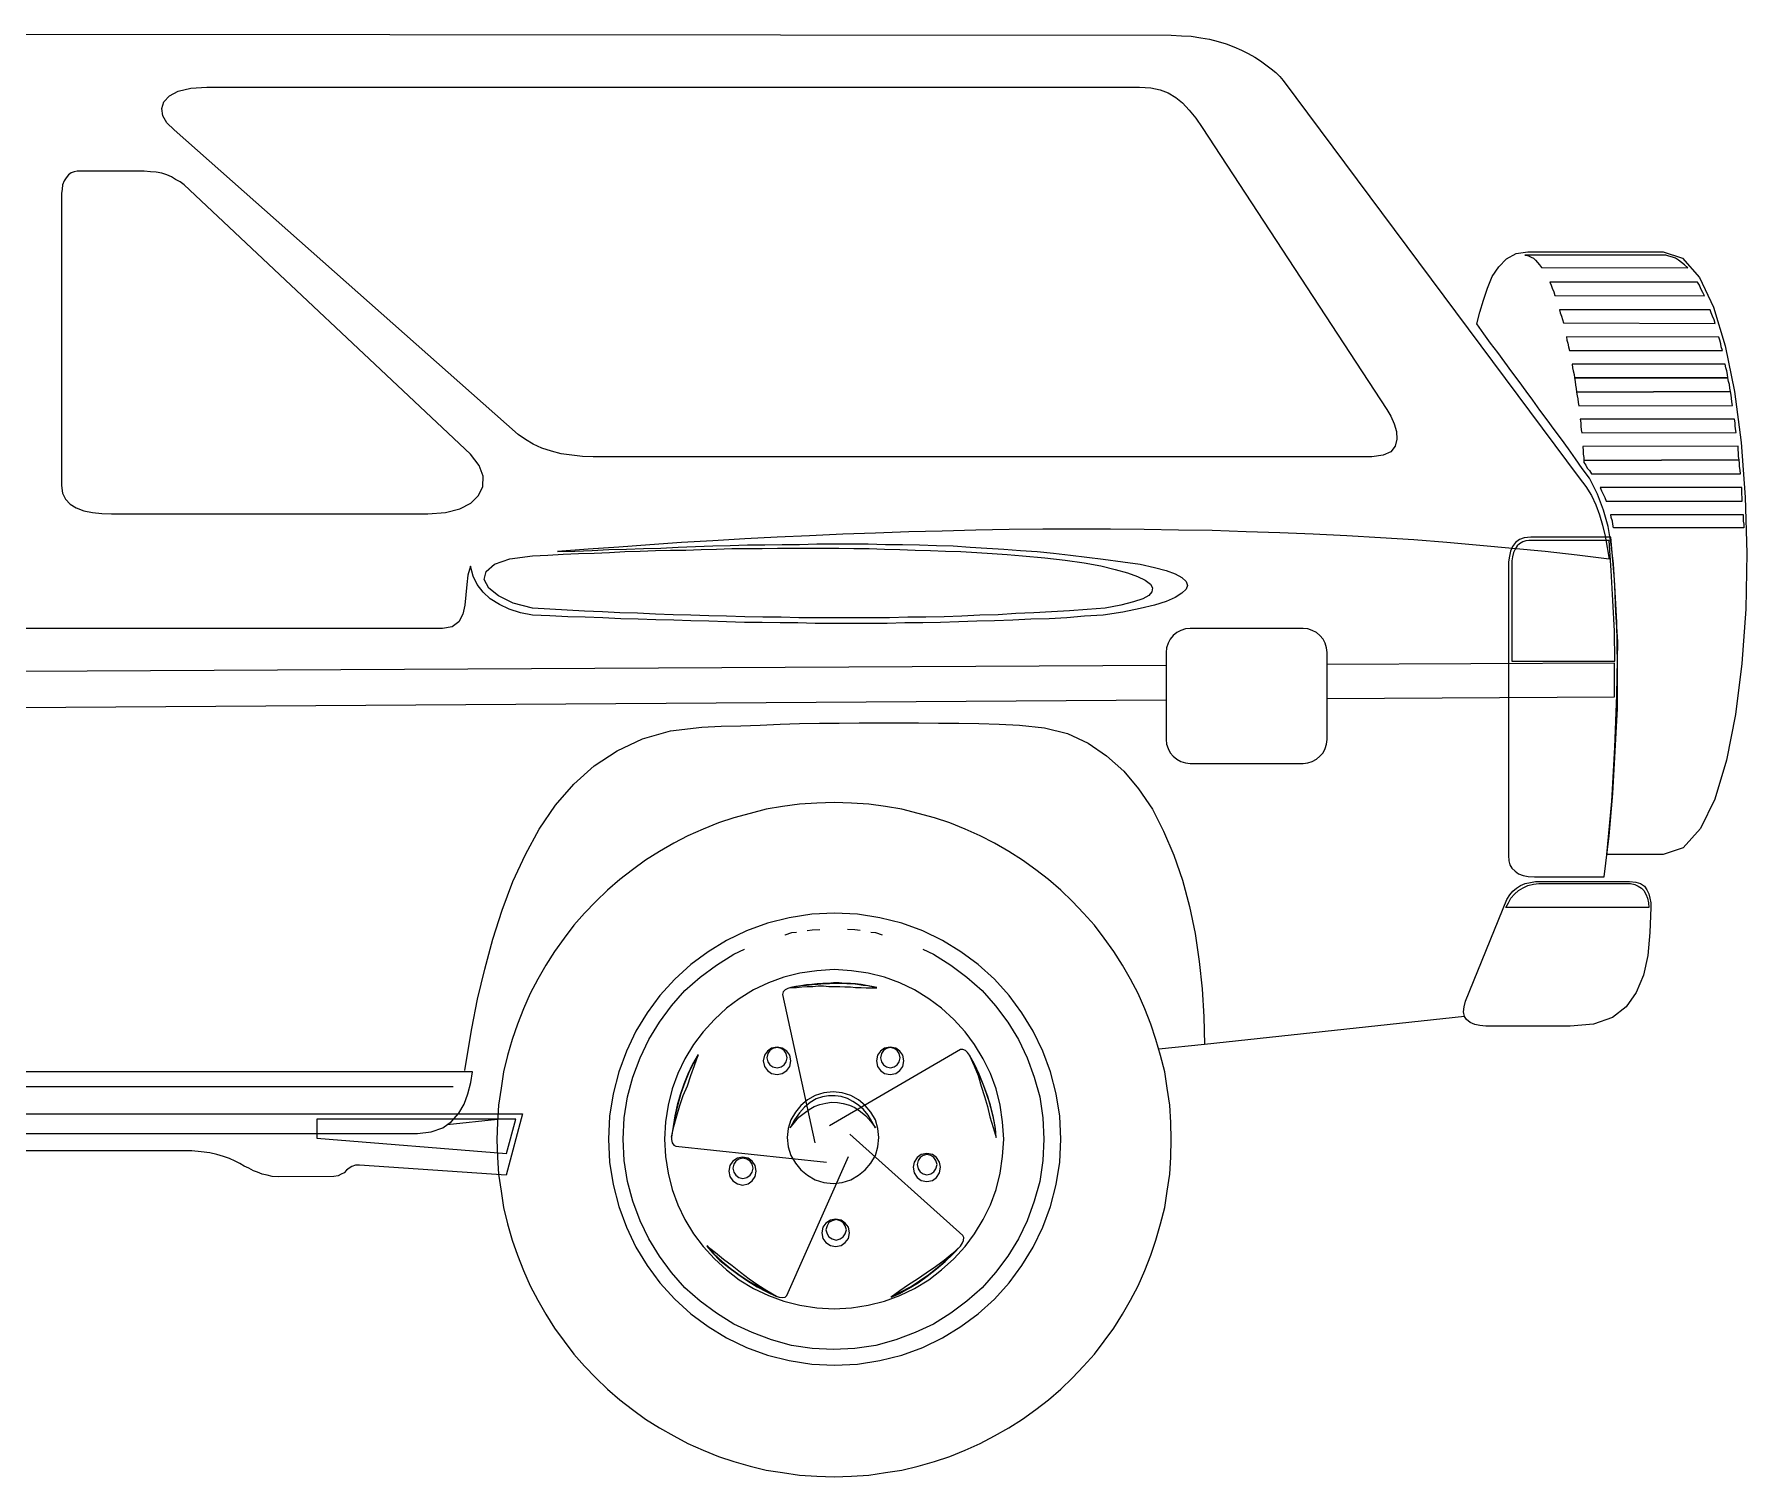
# Model space of a CAD drawing. Extents: x 335.65 to 339.64, y 146.84 to 148.38.
# Drawn here: x 337.81 to 339.644, y 146.838 to 148.383 of the extents above; entities that cross this region are included whole.
import ezdxf

# ---------------------------------------------------------------- set-up
doc = ezdxf.new("R2010")
doc.units = 0
doc.layers.get('0').update_dxf_attribs({"linetype": 'CONTINUOUS'})

msp = doc.modelspace()

# ---------------------------------------------------------------- linework, layer by layer
msp.add_line((339.3418, 147.3313), (339.0631, 147.3013))
at = {"linetype": 'CONTINUOUS'}
for points in [[(337.7721, 148.3833), (339.0276, 148.3822), (339.0385, 148.3817), (339.0489, 148.3811), (339.0593, 148.3795), (339.0686, 148.3779), (339.0778, 148.3757), (339.0865, 148.373), (339.0947, 148.3697), (339.1029, 148.3664), (339.11, 148.3626), (339.1171, 148.3588), (339.1231, 148.355), (339.1291, 148.3506), (339.1345, 148.3462), (339.1395, 148.3424), (339.1438, 148.3381), (339.1476, 148.3337), (339.4645, 147.9083), (339.4716, 147.899), (339.4776, 147.8892), (339.4825, 147.8794), (339.4863, 147.8685), (339.4896, 147.8576), (339.4923, 147.8456), (339.4945, 147.8336), (339.4967, 147.821)], [(339.2425, 147.9306), (338.4086, 147.9306), (338.3972, 147.9312), (338.3857, 147.9323), (338.3743, 147.9339), (338.3639, 147.9366), (338.3535, 147.9399), (338.3442, 147.9443), (338.3361, 147.9492), (338.3284, 147.9546), (337.9597, 148.2808), (337.9521, 148.2884), (337.9477, 148.2961), (337.9466, 148.3037), (337.9488, 148.3108), (337.9548, 148.3173), (337.9641, 148.3222), (337.9777, 148.3255), (337.9947, 148.3266), (338.9938, 148.3266), (339.0058, 148.3261), (339.0156, 148.3239), (339.0244, 148.3206), (339.0326, 148.3157), (339.0396, 148.3097), (339.0467, 148.3021), (339.0538, 148.2933), (339.0609, 148.2835), (339.2584, 147.9814), (339.2627, 147.9743), (339.2665, 147.9661), (339.2687, 147.9579), (339.2693, 147.9497), (339.2676, 147.9421), (339.2627, 147.9361), (339.2545, 147.9323), (339.2425, 147.9306)], [(338.2772, 147.9334), (337.9707, 148.2219), (337.9663, 148.2252), (337.9614, 148.2279), (337.957, 148.2306), (337.9521, 148.2328), (337.9466, 148.2344), (337.9407, 148.2355), (337.9346, 148.2361), (337.9276, 148.2366), (337.8561, 148.2366), (337.8529, 148.2361), (337.8496, 148.235), (337.8468, 148.2328), (337.8441, 148.2295), (337.8419, 148.2263), (337.8403, 148.2219), (337.8398, 148.2175), (337.8392, 148.2126), (337.8392, 147.9001), (337.8403, 147.8919), (337.8436, 147.8854), (337.8485, 147.8799), (337.855, 147.8761), (337.8632, 147.8728), (337.8725, 147.8712), (337.8823, 147.8701), (337.8927, 147.8696), (338.2314, 147.8696), (338.2505, 147.8712), (338.2657, 147.875), (338.2777, 147.881), (338.2859, 147.8892), (338.2903, 147.899), (338.2908, 147.9099), (338.2864, 147.9214), (338.2772, 147.9334)], [(339.4094, 148.1504), (339.5545, 148.1504), (339.5752, 148.1433), (339.5932, 148.1226), (339.6085, 148.091), (339.621, 148.0495), (339.6309, 148.0005), (339.638, 147.9459), (339.6423, 147.8876), (339.6439, 147.8276), (339.6429, 147.7676), (339.6385, 147.7092), (339.6319, 147.6547), (339.6221, 147.6056), (339.6096, 147.5641), (339.5943, 147.5325), (339.5758, 147.5118), (339.5545, 147.5047), (339.494, 147.5047), (339.4994, 147.5619), (339.5027, 147.6192), (339.5049, 147.6759), (339.506, 147.7327), (339.5038, 147.7643), (339.5027, 147.7921), (339.5011, 147.8161), (339.4989, 147.8368), (339.4956, 147.8559), (339.4907, 147.8734), (339.4841, 147.8908), (339.4754, 147.9077), (339.4678, 147.9181), (339.4607, 147.9285), (339.4531, 147.9394), (339.4454, 147.9497), (339.4378, 147.9601), (339.4302, 147.9704), (339.4225, 147.9808), (339.4149, 147.9912), (339.4078, 148.001), (339.4002, 148.0114), (339.3925, 148.0217), (339.3849, 148.0321), (339.3773, 148.0425), (339.3696, 148.0523), (339.3625, 148.0626), (339.3549, 148.073), (339.3582, 148.0855), (339.362, 148.0986), (339.3663, 148.1112), (339.3712, 148.1237), (339.3783, 148.1341), (339.3865, 148.1428), (339.3969, 148.1483), (339.4094, 148.1504)], [(339.5807, 148.133), (339.5774, 148.1363), (339.5741, 148.139), (339.5709, 148.1412), (339.5676, 148.1433), (339.5643, 148.1444), (339.5605, 148.1455), (339.5572, 148.1466), (339.5534, 148.1466), (339.4062, 148.1466), (339.4083, 148.1466), (339.4111, 148.1455), (339.4132, 148.1444), (339.4154, 148.1433), (339.4176, 148.1412), (339.4198, 148.139), (339.422, 148.1363), (339.4242, 148.1335), (339.5807, 148.133)], [(339.5987, 148.103), (339.597, 148.1068), (339.5949, 148.1106), (339.5932, 148.1144), (339.5911, 148.1177), (339.4329, 148.1177), (339.4345, 148.1144), (339.4356, 148.1112), (339.4372, 148.1073), (339.4383, 148.1035), (339.5987, 148.103)], [(339.6101, 148.0735), (339.609, 148.0774), (339.6074, 148.0812), (339.6058, 148.085), (339.6047, 148.0883), (339.4433, 148.0883), (339.4443, 148.085), (339.4454, 148.0812), (339.4465, 148.0779), (339.4476, 148.0741), (339.6101, 148.0735)], [(339.6178, 148.0446), (339.6167, 148.0484), (339.6161, 148.0517), (339.6151, 148.0555), (339.614, 148.0588), (339.4509, 148.0593), (339.4514, 148.0555), (339.4525, 148.0523), (339.4531, 148.0484), (339.4542, 148.0446), (339.6178, 148.0446)], [(339.6238, 148.0152), (339.6232, 148.019), (339.6227, 148.0228), (339.6216, 148.0261), (339.621, 148.0299), (339.4569, 148.0299), (339.4574, 148.0261), (339.458, 148.0228), (339.4591, 148.019), (339.4596, 148.0152), (339.6238, 148.0152)], [(339.6265, 148.0005), (339.626, 148.0043), (339.6254, 148.0081), (339.6243, 148.0114), (339.6238, 148.0152), (339.4596, 148.0152), (339.4601, 148.0114), (339.4607, 148.0075), (339.4612, 148.0037), (339.4618, 147.9999), (339.6265, 148.0005)], [(339.6287, 147.9857), (339.6281, 147.9895), (339.6276, 147.9934), (339.6271, 147.9966), (339.6265, 148.0005), (339.4618, 147.9999), (339.4623, 147.9961), (339.4629, 147.9928), (339.4634, 147.989), (339.464, 147.9852), (339.6287, 147.9857)], [(339.6325, 147.9568), (339.6319, 147.9606), (339.6314, 147.9639), (339.6314, 147.9672), (339.6309, 147.971), (339.4656, 147.971), (339.4662, 147.9672), (339.4662, 147.9634), (339.4667, 147.9595), (339.4673, 147.9563), (339.6325, 147.9568)], [(339.6358, 147.9274), (339.6352, 147.9312), (339.6352, 147.935), (339.6347, 147.9383), (339.6347, 147.9421), (339.4683, 147.9416), (339.4689, 147.9372), (339.4689, 147.9334), (339.4694, 147.9301), (339.4694, 147.9268), (339.6358, 147.9274)], [(339.6374, 147.9126), (339.6369, 147.9165), (339.6363, 147.9203), (339.6363, 147.9235), (339.6358, 147.9274), (339.4694, 147.9268), (339.4694, 147.9263), (339.4694, 147.9257), (339.4694, 147.9252), (339.4694, 147.9246), (339.4716, 147.9219), (339.4732, 147.9186), (339.4754, 147.9159), (339.4776, 147.9126), (339.6374, 147.9126)], [(339.639, 147.8832), (339.639, 147.887), (339.6385, 147.8908), (339.6385, 147.8941), (339.6385, 147.8979), (339.4869, 147.8979), (339.4885, 147.8941), (339.4902, 147.8908), (339.4918, 147.887), (339.4934, 147.8832), (339.639, 147.8832)], [(339.6401, 147.869), (339.6401, 147.8652), (339.6401, 147.8619), (339.6407, 147.8586), (339.6407, 147.8548), (339.5011, 147.8548), (339.5005, 147.8586), (339.5, 147.8619), (339.4989, 147.8657), (339.4983, 147.869), (339.6401, 147.869)], [(339.4967, 147.821), (339.4623, 147.8254), (339.428, 147.8292), (339.3931, 147.8325), (339.3582, 147.8357), (339.3227, 147.839), (339.2873, 147.8417), (339.2518, 147.8439), (339.2158, 147.8461), (339.1798, 147.8477), (339.1438, 147.8494), (339.1078, 147.8505), (339.0713, 147.8516), (339.0353, 147.8521), (338.9987, 147.8527), (338.9627, 147.8532), (338.9262, 147.8532), (338.8902, 147.8532), (338.8542, 147.8527), (338.8182, 147.8521), (338.7822, 147.851), (338.7468, 147.8505), (338.7108, 147.8488), (338.6759, 147.8477), (338.6404, 147.8461), (338.6055, 147.8445), (338.5711, 147.8428), (338.5368, 147.8407), (338.503, 147.839), (338.4691, 147.8363), (338.4359, 147.8341), (338.4032, 147.8319), (338.3704, 147.8292), (338.389, 147.8297), (338.4075, 147.8303), (338.4255, 147.8314), (338.4441, 147.8319), (338.4626, 147.8325), (338.4811, 147.833), (338.4997, 147.8341), (338.5182, 147.8346), (338.5368, 147.8352), (338.5553, 147.8357), (338.5739, 147.8363), (338.5924, 147.8363), (338.611, 147.8368), (338.6295, 147.8368), (338.6481, 147.8374), (338.6666, 147.8374), (338.6846, 147.8374), (338.7031, 147.8374), (338.7217, 147.8368), (338.7397, 147.8368), (338.7582, 147.8363), (338.7762, 147.8357), (338.7942, 147.8352), (338.8122, 147.8341), (338.8302, 147.833), (338.8482, 147.8319), (338.8662, 147.8303), (338.8842, 147.8292), (338.9017, 147.8276), (338.9197, 147.8254), (338.9371, 147.8232), (338.9546, 147.821), (338.9758, 147.8183), (338.9944, 147.8156), (339.0097, 147.8123), (339.0222, 147.809), (339.032, 147.8052), (339.0391, 147.8014), (339.0435, 147.797), (339.0451, 147.7927), (339.0435, 147.7888), (339.0391, 147.7845), (339.032, 147.7801), (339.0222, 147.7757), (339.0097, 147.7719), (338.9944, 147.7681), (338.9758, 147.7643), (338.9546, 147.761), (338.9349, 147.7599), (338.9158, 147.7583), (338.8968, 147.7572), (338.8771, 147.7567), (338.858, 147.7556), (338.8384, 147.755), (338.8193, 147.7545), (338.8002, 147.7539), (338.7806, 147.7534), (338.7615, 147.7528), (338.7424, 147.7528), (338.7233, 147.7523), (338.7042, 147.7523), (338.6851, 147.7523), (338.666, 147.7523), (338.6464, 147.7523), (338.6279, 147.7528), (338.6088, 147.7528), (338.5897, 147.7534), (338.5706, 147.7534), (338.5515, 147.7539), (338.5324, 147.7545), (338.5133, 147.755), (338.4948, 147.7556), (338.4757, 147.7561), (338.4566, 147.7567), (338.4381, 147.7572), (338.419, 147.7583), (338.3999, 147.7588), (338.3813, 147.7594), (338.3623, 147.7605), (338.3437, 147.761), (338.3306, 147.7637), (338.3186, 147.7676), (338.3083, 147.7725), (338.2984, 147.7785), (338.2908, 147.7856), (338.2843, 147.7938), (338.2799, 147.803), (338.2772, 147.8134), (338.2744, 147.8041), (338.2734, 147.7938), (338.2723, 147.7828), (338.2712, 147.7719), (338.269, 147.7621), (338.2646, 147.7539), (338.2575, 147.7485), (338.2472, 147.7468), (335.6991, 147.7468)], [(338.9567, 147.7687), (338.9376, 147.767), (338.9186, 147.7659), (338.8995, 147.7648), (338.8804, 147.7637), (338.8613, 147.7627), (338.8422, 147.7616), (338.8226, 147.761), (338.8035, 147.7599), (338.7844, 147.7594), (338.7648, 147.7588), (338.7457, 147.7588), (338.726, 147.7583), (338.7064, 147.7583), (338.6873, 147.7583), (338.6677, 147.7583), (338.6486, 147.7583), (338.6289, 147.7583), (338.6099, 147.7588), (338.5902, 147.7588), (338.5711, 147.7594), (338.5515, 147.7599), (338.5324, 147.7605), (338.5133, 147.761), (338.4942, 147.7616), (338.4752, 147.7621), (338.4561, 147.7632), (338.437, 147.7637), (338.4184, 147.7648), (338.3993, 147.7654), (338.3808, 147.7665), (338.3623, 147.7676), (338.3437, 147.7687), (338.323, 147.7741), (338.3072, 147.7818), (338.2968, 147.7899), (338.2919, 147.7992), (338.2941, 147.8079), (338.3028, 147.8156), (338.3192, 147.8215), (338.3437, 147.8248), (338.3601, 147.8254), (338.3764, 147.8265), (338.3928, 147.827), (338.4097, 147.8276), (338.4261, 147.8281), (338.4424, 147.8292), (338.4588, 147.8297), (338.4752, 147.8303), (338.4915, 147.8308), (338.5079, 147.8308), (338.5242, 147.8314), (338.5406, 147.8319), (338.557, 147.8325), (338.5733, 147.8325), (338.5897, 147.8325), (338.606, 147.833), (338.6224, 147.833), (338.6388, 147.833), (338.6551, 147.833), (338.6715, 147.833), (338.6879, 147.8325), (338.7042, 147.8325), (338.7206, 147.8319), (338.737, 147.8314), (338.7533, 147.8308), (338.7697, 147.8303), (338.786, 147.8297), (338.8024, 147.8292), (338.8193, 147.8281), (338.8357, 147.827), (338.852, 147.8259), (338.8684, 147.8248), (338.8924, 147.8226), (338.9142, 147.8199), (338.9344, 147.8172), (338.9524, 147.8139), (338.9677, 147.8101), (338.9807, 147.8063), (338.9916, 147.8025), (338.9998, 147.7986), (339.0053, 147.7943), (339.0075, 147.7905), (339.0069, 147.7861), (339.0036, 147.7823), (338.9971, 147.7785), (338.9873, 147.7752), (338.9737, 147.7719), (338.9567, 147.7687)], [(339.4983, 147.8445), (339.4127, 147.8445), (339.4056, 147.8439), (339.4007, 147.8423), (339.3963, 147.839), (339.3931, 147.8346), (339.3909, 147.8297), (339.3898, 147.8243), (339.3887, 147.8183), (339.3887, 147.8117), (339.3887, 147.5036), (339.3892, 147.4981), (339.3903, 147.4938), (339.3925, 147.49), (339.3958, 147.4867), (339.3996, 147.484), (339.4045, 147.4823), (339.41, 147.4812), (339.4165, 147.4807), (339.4912, 147.4807), (339.4967, 147.5249), (339.5005, 147.5701), (339.5032, 147.6154), (339.5054, 147.6612), (339.5054, 147.7076), (339.5049, 147.7534), (339.5022, 147.7992), (339.4983, 147.8445)], [(339.5027, 147.7119), (339.5022, 147.7441), (339.5005, 147.7768), (339.4989, 147.809), (339.4967, 147.8412), (339.4105, 147.8412), (339.4072, 147.8407), (339.404, 147.8396), (339.4007, 147.8374), (339.398, 147.8352), (339.3958, 147.8319), (339.3942, 147.8281), (339.3931, 147.8237), (339.3925, 147.8194), (339.3925, 147.7119), (339.5027, 147.7119)], [(339.1689, 147.7468), (339.0478, 147.7468), (339.0429, 147.7463), (339.038, 147.7447), (339.0337, 147.7425), (339.0298, 147.7392), (339.0265, 147.7354), (339.0244, 147.731), (339.0227, 147.7261), (339.0222, 147.7212), (339.0222, 147.6279), (339.0227, 147.623), (339.0244, 147.6181), (339.0265, 147.6138), (339.0298, 147.6099), (339.0337, 147.6067), (339.038, 147.6045), (339.0429, 147.6029), (339.0478, 147.6023), (339.1689, 147.6023), (339.1738, 147.6029), (339.1787, 147.6045), (339.1831, 147.6067), (339.1869, 147.6099), (339.1902, 147.6138), (339.1924, 147.6181), (339.194, 147.623), (339.1945, 147.6279), (339.1945, 147.7212), (339.194, 147.7261), (339.1924, 147.731), (339.1902, 147.7354), (339.1869, 147.7392), (339.1831, 147.7425), (339.1787, 147.7447), (339.1738, 147.7463), (339.1689, 147.7468)], [(339.0222, 147.7072), (335.6909, 147.6896), (335.6908, 147.6798)], [(339.1945, 147.6717), (339.5022, 147.6737), (339.5022, 147.7097)], [(339.5022, 147.7097), (339.1945, 147.7081)], [(335.7547, 147.6486), (339.0222, 147.6705)], [(338.2712, 147.2734), (338.2734, 147.2865), (338.2788, 147.3182), (338.2848, 147.3498), (338.2924, 147.382), (338.3012, 147.4141), (338.311, 147.4452), (338.3224, 147.4758), (338.3361, 147.5047), (338.3508, 147.532), (338.3682, 147.5576), (338.3879, 147.5799), (338.4097, 147.5996), (338.4342, 147.6159), (338.4615, 147.6285), (338.4915, 147.6372), (338.5248, 147.641), (338.5455, 147.6421), (338.5668, 147.6427), (338.5875, 147.6432), (338.6088, 147.6443), (338.6295, 147.6449), (338.6508, 147.6454), (338.672, 147.6454), (338.6933, 147.6459), (338.7146, 147.6459), (338.7359, 147.6459), (338.7571, 147.6459), (338.7784, 147.6454), (338.8002, 147.6454), (338.8215, 147.6449), (338.8433, 147.6443), (338.8651, 147.6432), (338.8918, 147.6405), (338.9164, 147.6345), (338.9387, 147.6241), (338.9584, 147.6105), (338.9769, 147.5941), (338.9927, 147.575), (339.0075, 147.5532), (339.0195, 147.5298), (339.0304, 147.5041), (339.0396, 147.4774), (339.0473, 147.449), (339.0533, 147.4201), (339.0577, 147.3901), (339.0609, 147.3607), (339.0625, 147.3307), (339.0631, 147.3013), (339.0143, 147.2961)], [(338.6666, 147.5603), (338.6481, 147.5598), (338.6295, 147.5587), (338.6115, 147.556), (338.594, 147.5532), (338.5766, 147.5488), (338.5591, 147.544), (338.5428, 147.5385), (338.5264, 147.532), (338.5101, 147.5249), (338.4948, 147.5167), (338.4795, 147.508), (338.4648, 147.4987), (338.4506, 147.4883), (338.437, 147.478), (338.4239, 147.4665), (338.4113, 147.4545), (338.3993, 147.442), (338.3879, 147.4289), (338.3775, 147.4152), (338.3672, 147.401), (338.3579, 147.3863), (338.3492, 147.3711), (338.341, 147.3558), (338.3339, 147.3394), (338.3274, 147.3231), (338.3219, 147.3067), (338.317, 147.2893), (338.3126, 147.2718), (338.3099, 147.2544), (338.3072, 147.2364), (338.3061, 147.2178), (338.3055, 147.1993), (338.3061, 147.1807), (338.3072, 147.1622), (338.3099, 147.1442), (338.3126, 147.1267), (338.317, 147.1093), (338.3219, 147.0918), (338.3274, 147.0755), (338.3339, 147.0591), (338.341, 147.0427), (338.3492, 147.0275), (338.3579, 147.0122), (338.3672, 146.9975), (338.3775, 146.9833), (338.3879, 146.9697), (338.3993, 146.9566), (338.4113, 146.944), (338.4239, 146.932), (338.437, 146.9206), (338.4506, 146.9102), (338.4648, 146.8999), (338.4795, 146.8906), (338.4948, 146.8819), (338.5101, 146.8737), (338.5264, 146.8666), (338.5428, 146.86), (338.5591, 146.8546), (338.5766, 146.8497), (338.594, 146.8453), (338.6115, 146.8426), (338.6295, 146.8398), (338.6481, 146.8388), (338.6666, 146.8382), (338.6851, 146.8388), (338.7037, 146.8398), (338.7217, 146.8426), (338.7391, 146.8453), (338.7566, 146.8497), (338.774, 146.8546), (338.7904, 146.86), (338.8068, 146.8666), (338.8231, 146.8737), (338.8384, 146.8819), (338.8537, 146.8906), (338.8684, 146.8999), (338.8826, 146.9102), (338.8962, 146.9206), (338.9093, 146.932), (338.9218, 146.944), (338.9338, 146.9566), (338.9453, 146.9697), (338.9557, 146.9833), (338.966, 146.9975), (338.9753, 147.0122), (338.984, 147.0275), (338.9922, 147.0427), (338.9993, 147.0591), (339.0058, 147.0755), (339.0113, 147.0918), (339.0162, 147.1093), (339.0206, 147.1267), (339.0233, 147.1442), (339.026, 147.1622), (339.0271, 147.1807), (339.0276, 147.1993), (339.0271, 147.2178), (339.026, 147.2364), (339.0233, 147.2544), (339.0206, 147.2718), (339.0162, 147.2893), (339.0113, 147.3067), (339.0058, 147.3231), (338.9993, 147.3394), (338.9922, 147.3558), (338.984, 147.3711), (338.9753, 147.3863), (338.966, 147.401), (338.9557, 147.4152), (338.9453, 147.4289), (338.9338, 147.442), (338.9218, 147.4545), (338.9093, 147.4665), (338.8962, 147.478), (338.8826, 147.4883), (338.8684, 147.4987), (338.8537, 147.508), (338.8384, 147.5167), (338.8231, 147.5249), (338.8068, 147.532), (338.7904, 147.5385), (338.774, 147.544), (338.7566, 147.5488), (338.7391, 147.5532), (338.7217, 147.556), (338.7037, 147.5587), (338.6851, 147.5598), (338.6666, 147.5603)], [(339.4242, 147.4758), (339.5185, 147.4758), (339.5251, 147.4752), (339.53, 147.4736), (339.5343, 147.4709), (339.5371, 147.467), (339.5392, 147.4627), (339.5403, 147.4578), (339.5414, 147.4529), (339.5414, 147.448), (339.5403, 147.4212), (339.5381, 147.3967), (339.5332, 147.3754), (339.5256, 147.3569), (339.5147, 147.3416), (339.5, 147.3302), (339.4798, 147.3231), (339.4547, 147.3209), (339.3647, 147.3209), (339.3582, 147.3215), (339.3527, 147.3225), (339.3478, 147.3247), (339.344, 147.328), (339.3418, 147.3313), (339.3407, 147.3362), (339.3413, 147.3416), (339.3429, 147.3476), (339.3871, 147.4567), (339.3903, 147.4616), (339.3936, 147.4654), (339.3974, 147.4687), (339.4018, 147.4714), (339.4067, 147.4736), (339.4122, 147.4747), (339.4176, 147.4758), (339.4242, 147.4758)], [(339.5392, 147.448), (339.386, 147.448), (339.3887, 147.4529), (339.3914, 147.4578), (339.3952, 147.4621), (339.3996, 147.466), (339.4045, 147.4692), (339.4094, 147.4714), (339.4154, 147.4731), (339.4214, 147.4736), (339.5196, 147.4736), (339.524, 147.4725), (339.5278, 147.4709), (339.5311, 147.4687), (339.5338, 147.466), (339.536, 147.4621), (339.5376, 147.4578), (339.5387, 147.4529), (339.5392, 147.448)], [(338.6671, 147.442), (338.6426, 147.4409), (338.6186, 147.437), (338.5951, 147.4311), (338.5728, 147.4229), (338.5515, 147.4125), (338.5319, 147.4005), (338.5133, 147.3869), (338.4959, 147.3711), (338.4801, 147.3536), (338.4664, 147.3351), (338.4544, 147.3154), (338.4441, 147.2942), (338.4359, 147.2718), (338.4299, 147.2484), (338.4261, 147.2244), (338.425, 147.1998), (338.4261, 147.1753), (338.4299, 147.1513), (338.4359, 147.1278), (338.4441, 147.1055), (338.4544, 147.0842), (338.4664, 147.0646), (338.4801, 147.046), (338.4959, 147.0286), (338.5133, 147.0127), (338.5319, 146.9991), (338.5515, 146.9871), (338.5728, 146.9767), (338.5951, 146.9686), (338.6186, 146.9626), (338.6426, 146.9588), (338.6671, 146.9577), (338.6917, 146.9588), (338.7157, 146.9626), (338.7391, 146.9686), (338.7615, 146.9767), (338.7828, 146.9871), (338.8024, 146.9991), (338.8209, 147.0127), (338.8384, 147.0286), (338.8542, 147.046), (338.8678, 147.0646), (338.8798, 147.0842), (338.8902, 147.1055), (338.8984, 147.1278), (338.9044, 147.1513), (338.9082, 147.1753), (338.9093, 147.1998), (338.9082, 147.2244), (338.9044, 147.2484), (338.8984, 147.2718), (338.8902, 147.2942), (338.8798, 147.3154), (338.8678, 147.3351), (338.8542, 147.3536), (338.8384, 147.3711), (338.8209, 147.3869), (338.8024, 147.4005), (338.7828, 147.4125), (338.7615, 147.4229), (338.7391, 147.4311), (338.7157, 147.437), (338.6917, 147.4409), (338.6671, 147.442)], [(338.6262, 147.4212), (338.6208, 147.4207), (338.6137, 147.4185), (338.6137, 147.4185)], [(338.6377, 147.4234), (338.6431, 147.424), (338.6513, 147.4245), (338.6513, 147.4245)], [(338.6944, 147.4234), (338.6889, 147.424), (338.6808, 147.4245), (338.6808, 147.4245)], [(338.7184, 147.4185), (338.7113, 147.4207), (338.7059, 147.4212), (338.7059, 147.4212)], [(338.7615, 147.4032), (338.773, 147.3978), (338.7915, 147.3863), (338.8089, 147.3732), (338.8253, 147.3591), (338.8395, 147.3427), (338.8526, 147.3253), (338.864, 147.3067), (338.8733, 147.2871), (338.8809, 147.2664), (338.8869, 147.2451), (338.8902, 147.2227), (338.8913, 147.1998), (338.8902, 147.1769), (338.8869, 147.1546), (338.8809, 147.1333), (338.8733, 147.1125), (338.864, 147.0929), (338.8526, 147.0744), (338.8395, 147.0569), (338.8253, 147.0406), (338.8089, 147.0264), (338.7915, 147.0133), (338.773, 147.0018), (338.7533, 146.9926), (338.7326, 146.9849), (338.7113, 146.9789), (338.6889, 146.9757), (338.666, 146.9746), (338.6431, 146.9757), (338.6208, 146.9789), (338.5995, 146.9849), (338.5788, 146.9926), (338.5591, 147.0018), (338.5406, 147.0133), (338.5232, 147.0264), (338.5068, 147.0406), (338.4926, 147.0569), (338.4795, 147.0744), (338.4681, 147.0929), (338.4588, 147.1125), (338.4512, 147.1333), (338.4452, 147.1546), (338.4419, 147.1769), (338.4408, 147.1998), (338.4419, 147.2227), (338.4452, 147.2451), (338.4512, 147.2664), (338.4588, 147.2871), (338.4681, 147.3067), (338.4795, 147.3253), (338.4926, 147.3427), (338.5068, 147.3591), (338.5232, 147.3732), (338.5406, 147.3863), (338.5591, 147.3978), (338.5706, 147.4032), (338.5706, 147.4032)], [(338.6666, 147.3814), (338.6481, 147.3803), (338.63, 147.3776), (338.6126, 147.3732), (338.5962, 147.3672), (338.5804, 147.3596), (338.5651, 147.3503), (338.5515, 147.34), (338.5384, 147.328), (338.5264, 147.3149), (338.5161, 147.3013), (338.5068, 147.286), (338.4992, 147.2702), (338.4931, 147.2538), (338.4888, 147.2364), (338.4861, 147.2184), (338.485, 147.1998), (338.4861, 147.1813), (338.4888, 147.1633), (338.4931, 147.1458), (338.4992, 147.1295), (338.5068, 147.1136), (338.5161, 147.0984), (338.5264, 147.0848), (338.5384, 147.0717), (338.5515, 147.0597), (338.5651, 147.0493), (338.5804, 147.04), (338.5962, 147.0324), (338.6126, 147.0264), (338.63, 147.022), (338.6481, 147.0193), (338.6666, 147.0182), (338.6851, 147.0193), (338.7031, 147.022), (338.7206, 147.0264), (338.737, 147.0324), (338.7528, 147.04), (338.768, 147.0493), (338.7817, 147.0597), (338.7948, 147.0717), (338.8068, 147.0848), (338.8171, 147.0984), (338.8264, 147.1136), (338.834, 147.1295), (338.84, 147.1458), (338.8444, 147.1633), (338.8471, 147.1813), (338.8482, 147.1998), (338.8471, 147.2184), (338.8444, 147.2364), (338.84, 147.2538), (338.834, 147.2702), (338.8264, 147.286), (338.8171, 147.3013), (338.8068, 147.3149), (338.7948, 147.328), (338.7817, 147.34), (338.768, 147.3503), (338.7528, 147.3596), (338.737, 147.3672), (338.7206, 147.3732), (338.7031, 147.3776), (338.6851, 147.3803), (338.6666, 147.3814)], [(338.7124, 147.3623), (338.7069, 147.3634), (338.701, 147.3645), (338.6955, 147.3656), (338.6895, 147.3661), (338.684, 147.3667), (338.678, 147.3667), (338.672, 147.3672), (338.666, 147.3672), (338.6601, 147.3667), (338.6546, 147.3667), (338.6486, 147.3661), (338.6426, 147.3656), (338.6371, 147.3651), (338.6311, 147.364), (338.6257, 147.3634), (338.6202, 147.3623), (338.617, 147.3613), (338.6142, 147.3596), (338.6121, 147.3575), (338.6115, 147.3547), (338.6459, 147.196)], [(338.7124, 147.3618), (338.7075, 147.3629), (338.7026, 147.364), (338.6977, 147.3645), (338.6917, 147.3656), (338.6862, 147.3661), (338.6802, 147.3661), (338.6742, 147.3667), (338.6677, 147.3667), (338.6617, 147.3661), (338.6557, 147.3661), (338.6491, 147.3656), (338.6431, 147.3651), (338.6371, 147.3645), (338.6311, 147.364), (338.6257, 147.3629), (338.6202, 147.3618), (338.6262, 147.3623), (338.6322, 147.3629), (338.6377, 147.3634), (338.6437, 147.3634), (338.6497, 147.364), (338.6551, 147.364), (338.6611, 147.3634), (338.6666, 147.3634), (338.6726, 147.3634), (338.678, 147.3629), (338.684, 147.3629), (338.6895, 147.3623), (338.6955, 147.3623), (338.701, 147.3618), (338.7069, 147.3618), (338.7124, 147.3618)], [(338.521, 147.2904), (338.515, 147.28), (338.5101, 147.2696), (338.5057, 147.2587), (338.5019, 147.2473), (338.4986, 147.2364), (338.4959, 147.2249), (338.4942, 147.2134), (338.4926, 147.2025), (338.4926, 147.1993), (338.4931, 147.196), (338.4948, 147.1933), (338.497, 147.1922), (338.6584, 147.1753)], [(338.521, 147.2898), (338.5161, 147.2811), (338.5112, 147.2713), (338.5068, 147.2604), (338.5024, 147.2489), (338.4992, 147.2369), (338.4964, 147.2249), (338.4942, 147.2134), (338.4926, 147.202), (338.4948, 147.2134), (338.4981, 147.2249), (338.5013, 147.2358), (338.5051, 147.2467), (338.5095, 147.2571), (338.5133, 147.268), (338.5171, 147.2789), (338.521, 147.2898)], [(338.6055, 147.2985), (338.5995, 147.2974), (338.5951, 147.2942), (338.5919, 147.2898), (338.5908, 147.2838), (338.5919, 147.2778), (338.5951, 147.2734), (338.5995, 147.2702), (338.6055, 147.2691), (338.611, 147.2702), (338.6159, 147.2734), (338.6191, 147.2778), (338.6202, 147.2838), (338.6191, 147.2898), (338.6159, 147.2942), (338.611, 147.2974), (338.6055, 147.2985)], [(338.6055, 147.298), (338.6011, 147.2969), (338.5979, 147.2947), (338.5957, 147.2915), (338.5946, 147.2871), (338.5957, 147.2827), (338.5979, 147.2795), (338.6011, 147.2773), (338.6055, 147.2762), (338.6099, 147.2773), (338.6132, 147.2795), (338.6153, 147.2827), (338.6164, 147.2871), (338.6153, 147.2915), (338.6132, 147.2947), (338.6099, 147.2969), (338.6055, 147.298)], [(338.84, 147.202), (338.8389, 147.2134), (338.8368, 147.2249), (338.834, 147.2364), (338.8302, 147.2478), (338.8264, 147.2587), (338.822, 147.2696), (338.8171, 147.28), (338.8117, 147.2898), (338.8095, 147.2925), (338.8073, 147.2947), (338.8046, 147.2958), (338.8018, 147.2958), (338.6617, 147.214)], [(338.7266, 147.2985), (338.7206, 147.2974), (338.7162, 147.2942), (338.713, 147.2898), (338.7119, 147.2838), (338.713, 147.2778), (338.7162, 147.2734), (338.7206, 147.2702), (338.7266, 147.2691), (338.7326, 147.2702), (338.737, 147.2734), (338.7402, 147.2778), (338.7413, 147.2838), (338.7402, 147.2898), (338.737, 147.2942), (338.7326, 147.2974), (338.7266, 147.2985)], [(338.7271, 147.298), (338.7228, 147.2969), (338.7195, 147.2947), (338.7173, 147.2915), (338.7162, 147.2871), (338.7173, 147.2827), (338.7195, 147.2795), (338.7228, 147.2773), (338.7271, 147.2762), (338.7309, 147.2773), (338.7342, 147.2795), (338.7364, 147.2827), (338.7375, 147.2871), (338.7364, 147.2915), (338.7342, 147.2947), (338.7309, 147.2969), (338.7271, 147.298)], [(338.84, 147.2015), (338.8395, 147.2113), (338.8373, 147.2222), (338.8346, 147.2336), (338.8313, 147.2456), (338.8269, 147.2571), (338.822, 147.2685), (338.8171, 147.2795), (338.8117, 147.2893), (338.8166, 147.2784), (338.8209, 147.268), (338.8242, 147.2565), (338.8275, 147.2456), (338.8308, 147.2347), (338.8335, 147.2238), (338.8368, 147.2124), (338.84, 147.2015)], [(338.2794, 147.2718), (336.6639, 147.2718), (336.6682, 147.256), (336.6726, 147.2424), (336.677, 147.2309), (336.6819, 147.2216), (336.6874, 147.2145), (336.6933, 147.2096), (336.7004, 147.2069), (336.7081, 147.2058), (338.2204, 147.2058), (338.2352, 147.2075), (338.2477, 147.2118), (338.257, 147.2189), (338.2646, 147.2276), (338.2706, 147.2374), (338.2744, 147.2484), (338.2777, 147.2604), (338.2794, 147.2718)], [(338.2586, 147.256), (336.6879, 147.256)], [(338.6655, 147.2505), (338.6557, 147.2494), (338.6464, 147.2467), (338.6382, 147.2418), (338.6311, 147.2358), (338.6251, 147.2287), (338.6202, 147.2206), (338.6175, 147.2113), (338.6164, 147.2015), (338.6175, 147.1916), (338.6202, 147.1824), (338.6251, 147.1742), (338.6311, 147.1671), (338.6382, 147.1611), (338.6464, 147.1562), (338.6557, 147.1535), (338.6655, 147.1524), (338.6753, 147.1535), (338.6846, 147.1562), (338.6928, 147.1611), (338.6999, 147.1671), (338.7059, 147.1742), (338.7108, 147.1824), (338.7135, 147.1916), (338.7146, 147.2015), (338.7135, 147.2113), (338.7108, 147.2206), (338.7059, 147.2287), (338.6999, 147.2358), (338.6928, 147.2418), (338.6846, 147.2467), (338.6753, 147.2494), (338.6655, 147.2505)], [(338.7108, 147.2118), (338.7069, 147.2189), (338.7031, 147.2254), (338.6982, 147.2315), (338.6928, 147.2364), (338.6868, 147.2402), (338.6808, 147.2435), (338.6742, 147.2456), (338.6677, 147.2462), (338.6606, 147.2462), (338.654, 147.2451), (338.6475, 147.2429), (338.6409, 147.2391), (338.635, 147.2342), (338.6295, 147.2282), (338.6241, 147.2206), (338.6197, 147.2118), (338.6241, 147.2178), (338.6289, 147.2233), (338.6344, 147.2276), (338.6399, 147.2315), (338.6453, 147.2347), (338.6513, 147.2369), (338.6579, 147.2385), (338.6639, 147.2396), (338.6704, 147.2391), (338.6764, 147.238), (338.683, 147.2364), (338.6889, 147.2336), (338.695, 147.2293), (338.7004, 147.2249), (338.7059, 147.2189), (338.7108, 147.2118)], [(336.6241, 147.2271), (338.3328, 147.2271), (338.3154, 147.1611)], [(338.3257, 147.2211), (338.1125, 147.2211), (338.1125, 147.2009), (338.3159, 147.1846), (338.3257, 147.2211)], [(338.3063, 147.2209), (338.2521, 147.2151), (338.2521, 147.2151)], [(338.7277, 147.0313), (338.738, 147.0362), (338.7484, 147.0417), (338.7582, 147.0482), (338.768, 147.0547), (338.7773, 147.0624), (338.786, 147.0695), (338.7942, 147.0776), (338.8018, 147.0853), (338.804, 147.0886), (338.8051, 147.0913), (338.8057, 147.0946), (338.8046, 147.0967), (338.6835, 147.2053)], [(338.3154, 147.1611), (338.1583, 147.172), (338.1539, 147.172), (338.1501, 147.1704), (338.1474, 147.1687), (338.1446, 147.1666), (338.1419, 147.1638), (338.1386, 147.1622), (338.1354, 147.1606), (338.131, 147.16), (338.0715, 147.1595), (338.065, 147.16), (338.0595, 147.1611), (338.0541, 147.1622), (338.0492, 147.1644), (338.0448, 147.166), (338.0399, 147.1687), (338.035, 147.1709), (338.0301, 147.1736), (338.0252, 147.1764), (338.0192, 147.1791), (338.0127, 147.1813), (338.0056, 147.1835), (337.9979, 147.1851), (337.9887, 147.1862), (337.9788, 147.1873), (337.9674, 147.1873), (337.4264, 147.1873)], [(338.5302, 147.0858), (338.5379, 147.0771), (338.5466, 147.0689), (338.5553, 147.0618), (338.5646, 147.0547), (338.5744, 147.0482), (338.5848, 147.0422), (338.5946, 147.0368), (338.6044, 147.0318), (338.6077, 147.0307), (338.6115, 147.0302), (338.6142, 147.0307), (338.6159, 147.0324), (338.6819, 147.1813)], [(338.5684, 147.1807), (338.563, 147.1796), (338.5581, 147.1764), (338.5548, 147.1715), (338.5537, 147.1655), (338.5548, 147.16), (338.5581, 147.1551), (338.563, 147.1518), (338.5684, 147.1507), (338.5744, 147.1518), (338.5788, 147.1551), (338.582, 147.16), (338.5831, 147.1655), (338.582, 147.1715), (338.5788, 147.1764), (338.5744, 147.1796), (338.5684, 147.1807)], [(338.569, 147.1796), (338.5646, 147.1785), (338.5613, 147.1764), (338.5591, 147.1731), (338.5581, 147.1687), (338.5591, 147.1644), (338.5613, 147.1611), (338.5646, 147.1589), (338.569, 147.1578), (338.5733, 147.1589), (338.5766, 147.1611), (338.5788, 147.1644), (338.5799, 147.1687), (338.5788, 147.1731), (338.5766, 147.1764), (338.5733, 147.1785), (338.569, 147.1796)], [(338.7658, 147.1846), (338.7599, 147.1835), (338.7555, 147.1802), (338.7522, 147.1753), (338.7511, 147.1698), (338.7522, 147.1638), (338.7555, 147.1589), (338.7599, 147.1556), (338.7658, 147.1546), (338.7719, 147.1556), (338.7762, 147.1589), (338.7795, 147.1638), (338.7806, 147.1698), (338.7795, 147.1753), (338.7762, 147.1802), (338.7719, 147.1835), (338.7658, 147.1846)], [(338.7658, 147.1835), (338.762, 147.1824), (338.7588, 147.1802), (338.7566, 147.1769), (338.7555, 147.1726), (338.7566, 147.1682), (338.7588, 147.1649), (338.762, 147.1627), (338.7658, 147.1616), (338.7702, 147.1627), (338.7735, 147.1649), (338.7757, 147.1682), (338.7768, 147.1726), (338.7757, 147.1769), (338.7735, 147.1802), (338.7702, 147.1824), (338.7658, 147.1835)], [(338.6682, 147.1142), (338.6628, 147.1131), (338.6579, 147.1098), (338.6546, 147.1055), (338.6535, 147.0995), (338.6546, 147.0935), (338.6579, 147.0891), (338.6628, 147.0858), (338.6682, 147.0848), (338.6742, 147.0858), (338.6786, 147.0891), (338.6819, 147.0935), (338.683, 147.0995), (338.6819, 147.1055), (338.6786, 147.1098), (338.6742, 147.1131), (338.6682, 147.1142)], [(338.6688, 147.1136), (338.6644, 147.1125), (338.6611, 147.1104), (338.659, 147.1071), (338.6579, 147.1027), (338.659, 147.0984), (338.6611, 147.0951), (338.6644, 147.0929), (338.6688, 147.0918), (338.6731, 147.0929), (338.6764, 147.0951), (338.6786, 147.0984), (338.6797, 147.1027), (338.6786, 147.1071), (338.6764, 147.1104), (338.6731, 147.1125), (338.6688, 147.1136)], [(338.5302, 147.0853), (338.5368, 147.0776), (338.5444, 147.07), (338.5537, 147.0624), (338.5635, 147.0553), (338.5739, 147.0482), (338.5842, 147.0417), (338.5946, 147.0362), (338.605, 147.0313), (338.5946, 147.0373), (338.5848, 147.0433), (338.5755, 147.0498), (338.5662, 147.0569), (338.5575, 147.064), (338.5482, 147.0711), (338.5395, 147.0782), (338.5302, 147.0853)], [(338.7277, 147.0307), (338.737, 147.0346), (338.7462, 147.04), (338.7566, 147.046), (338.7664, 147.0531), (338.7762, 147.0608), (338.7855, 147.0689), (338.7942, 147.0771), (338.8018, 147.0853), (338.7931, 147.0771), (338.7844, 147.07), (338.7751, 147.0629), (338.7653, 147.0564), (338.756, 147.0498), (338.7462, 147.0438), (338.737, 147.0373), (338.7277, 147.0307)]]:
    msp.add_lwpolyline(points, dxfattribs=at)

doc.saveas('drawing.dxf')
